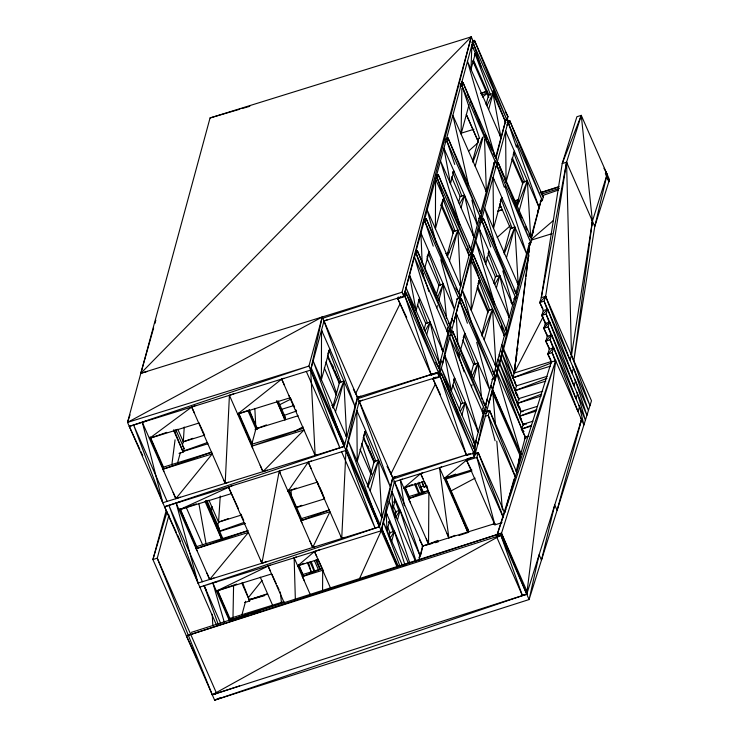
<?xml version="1.0" encoding="UTF-8"?>
<svg xmlns="http://www.w3.org/2000/svg" width="737" height="737" viewBox="0 0 737 737"><rect width="100%" height="100%" fill="white"/><g stroke="black" fill="none" stroke-linecap="round" stroke-linejoin="round"><path stroke-width="1.11" d="M317.279 454.637L315.169 455.429L310.682 370.094L323.994 321.01L355.022 406.455L321.525 330.13L321.387 379.721L329.752 348.868L327.698 354.064M467.065 248.866L469.054 255.463L435.549 179.137L435.42 228.737L443.785 197.885L440.91 205.153M322.566 590.53L322.695 570.254L302.382 576.555L304.335 580.692M461.859 88.514L461.076 134.079L469.027 104.765M461.933 83.954L461.97 81.678L462.891 83.769M232.984 617.799L233.583 585.574M493.025 90.762L505.361 121.541L471.855 45.215L471.007 69.379L475.383 53.248L474.352 55.303M233.73 393.825L229.419 395.327L225.19 483.361L228.387 482.21M353.345 389.118L357.5 397.335L345.957 450.436L341.728 538.48L344.916 537.328M184.241 427.036L183.301 441.785L203.974 435.364M220.243 496.038L218.567 522.128L241.423 515.034M515.568 382.908L512.906 377.814L514.196 373.042L529.903 242.731M552.041 361.296L514.196 373.042L525.794 278.549M526.08 276.274L527.333 266.029M527.618 263.754L528.033 260.336M528.318 258.061L528.733 254.643M529.009 252.367L529.571 247.816M529.848 245.541L530.133 243.265M166.129 510.787L152.909 559.549L214.624 700.15L526.743 594.197L555.68 360.697L551.322 362.051L496.526 536.628L522.395 595.551L526.743 594.197L581.539 419.611L580.48 417.593M171.841 464.9L175.065 439.823M176.097 431.845L176.392 429.56M211.362 512.187L212.099 506.485M550.226 366.225L512.906 377.814L501.851 344.925L514.196 373.042L515.504 363.958M515.836 361.683L516.324 358.274M516.655 355.999L516.978 353.732M517.475 350.324L517.798 348.048M547.195 309.78L544.118 301.175L545.638 296.329L566.569 162.204L581.263 115.377L576.914 116.722L562.211 163.559L541.28 297.684L539.77 302.52L543.464 310.94M608.909 181.753L605.952 171.61L605.381 173.72L608.909 181.753L609.481 179.653L581.263 115.377L562.211 163.559L566.569 162.204L541.28 297.684L545.638 296.329L569.987 360.089L571.497 355.252L592.428 221.118L607.131 174.291L603.944 168.229M591.59 225.642L592.428 221.118L581.263 115.377M449.413 330.747L442.495 363.958L440.735 359.932L439.077 376.57L358.182 401.683L362.512 400.173M449.874 328.527L451.947 318.568L453.716 322.585L495.117 161.606M484.909 409.984L477.769 444.3L476.001 440.284L474.342 456.922L393.807 481.924M485.379 407.764L487.221 398.91L488.981 402.927L530.096 243.053M306.334 371.448L339.84 447.774L310.682 370.094L322.226 316.993L127.519 422.393L216.475 625.031M387.063 466.383L392.766 477.677L381.222 530.778L359.601 578.462M420.818 554.823L422.743 545.97L322.226 316.993L308.923 366.077L396.948 566.606M518.231 465.029L520.81 453.881L495.393 368.758L525.914 438.294M607.131 174.291L594.777 226.48L573.856 360.605L592.428 221.118L591.369 219.101M495.973 158.271L505.969 119.412L495.743 157.027M531.524 237.507L541.234 199.755L531.009 237.369M139.846 449.404L129.279 426.41L308.923 366.077L127.519 422.393L210.054 117.948L471.275 36.85L403.812 296.228L323.69 321.102M177.387 463.61L180.399 452.5M182.5 444.715L183.412 441.38M175.848 429.782L184.112 448.593L183.163 452.103L179.017 453.393M168.976 514.979L157.267 558.195L212.274 694.798L216.632 693.443L157.267 558.195L152.909 559.549L166.94 512.16M217.47 526.172L218.677 521.732M218.907 530.695L219.377 528.945L206.986 500.709M251.557 444.955L256.043 428.39M257.646 427.377L257.176 429.127L255.103 429.772M229.336 620.536L229.907 618.435L283.975 601.65L230.414 620.167M276.67 401.048L284.933 419.869L285.505 417.759L278.162 401.029M242.003 614.547L245.614 601.245M250.202 599.024L249.668 600.987L244.592 602.571M332.636 407.708L339.508 382.365L343.857 381.011L346.666 437.299L345.625 435.254M335.492 411.863L343.857 381.011L333.188 408.022M176.548 532.888L164.554 506.752L344.188 446.419L357.5 397.335L360.752 396.156M341.6 451.79L375.105 528.116L345.957 450.436L359.26 401.352L390.297 486.798L356.791 410.472L357.242 461.408L365.607 430.555L363.553 435.751M403.95 293.621L406.023 292.976L439.528 369.301L438.579 372.811L431.32 375.059L397.814 298.734L398.293 296.983M471.275 36.85L402.043 292.211L403.812 296.228L473.034 40.867L471.275 36.85L140.822 373.309L147.446 371.42M403.286 294.892L406.023 292.976L405.074 296.486L431.32 375.059M415.355 251.547L417.428 250.902L416.479 254.412L428.87 291.52M424.097 219.294L426.17 218.649L425.221 222.159L433.236 246.167M436.074 175.12L438.147 174.476L437.198 177.986L444.485 199.81M445.959 138.667L448.032 138.022L447.073 141.522L454.729 164.443M460.966 83.272L463.039 82.627L462.09 86.137L479.594 138.519M472.408 41.06L474.49 40.415L473.532 43.925L481.187 66.846M423.268 273.547L422.679 275.712L422.448 270.111M424.742 268.13L429.146 251.87L426.889 257.121M367.312 486.706L374.184 461.362L378.542 460.017L381.932 517.65L380.891 515.596M419.5 297.96L416.083 310.581L409.514 275.196L443.02 351.521L441.822 349.587M370.177 490.87L378.542 460.017L367.874 487.028M424.024 329.725L425.728 323.414L430.086 322.06L439.593 364.142L438.561 362.088M458.423 202.813L460.137 196.503L464.485 195.148L474.002 237.231L472.961 235.177M486.042 104.451L488.668 94.769L493.016 93.424L500.985 137.672L499.953 135.617M436.258 295.113L438.902 285.366L443.25 284.012L446.539 318.393M446.963 255.61L453.531 231.372L457.889 230.018L460.689 286.315L459.658 284.261M472.601 161.053L478.774 138.252M426.668 334.681L430.086 322.06L425.083 331.042M461.067 207.77L464.485 195.148L459.492 204.131M488.649 109.546L493.016 93.424L486.862 105.76M436.792 307.854L437.382 305.68M438.847 300.263L443.25 284.012L437.391 297.656M449.524 260.87L457.889 230.018L447.221 257.029M475.181 166.212L483.131 136.898M418.911 557.651L420.081 555.79L394.525 481.694L381.222 530.778L199.819 587.094L379.463 526.762L392.766 477.677M389.154 535.919L390.039 532.648L394.396 531.294L404.926 564.938M394.562 515.974L395.741 511.616L400.099 510.262L416.064 561.262M439.215 373.963L441.288 373.318L474.794 449.644L473.845 453.154L466.585 455.402L433.08 379.076L433.559 377.326M391.734 541.115L394.396 531.294L389.716 538.738M397.436 520.073L400.099 510.262L395.419 517.706M438.451 368.353L448.842 330.038M449.883 326.187L457.41 298.439M458.847 293.123L469.349 254.394M470.51 250.101L479.547 216.77M480.395 213.629L494.297 162.343M415.604 252.183L417.428 250.902L450.933 327.228L449.985 330.738L447.903 331.383M424.346 219.93L426.17 218.649L459.676 294.975L458.727 298.485L456.654 299.13M436.322 175.756L438.147 174.476L471.652 250.801L470.694 254.311L468.621 254.956M445.295 139.938L448.032 138.022L481.528 214.347L480.579 217.848L478.506 218.493M461.224 83.907L463.039 82.627L496.545 158.952L495.596 162.462L493.523 163.098M471.754 42.341L474.49 40.415L507.986 116.741L507.038 120.251L504.965 120.896M438.552 375.234L441.288 373.318L440.339 376.828L466.585 455.402L468.41 454.121M450.62 331.89L452.693 331.254L451.744 334.755L464.135 371.863M459.363 299.637L461.436 298.992L460.487 302.502L467.415 323.239M471.339 255.463L473.412 254.827L472.463 258.328L480.478 282.335M481.224 219.009L483.297 218.364L482.348 221.865L490.731 246.969M496.241 163.614L498.313 162.969L497.364 166.479L504.292 187.216M507.682 121.402L509.755 120.757L508.806 124.267L516.462 147.188M459.418 354.147L458.543 357.399L458.294 352.894M460.303 350.895L465.001 333.557L463.195 337.758M459.289 410.067L461.003 403.756L465.351 402.411L474.868 444.485L473.827 442.43M493.689 283.155L495.402 276.845L499.76 275.5L509.267 317.573L508.226 315.519M418.902 560.157L422.743 545.97L419.593 539.88M470.934 374.12L473.578 364.364L477.935 363.019L481.694 399.012M481.648 334.616L488.216 310.378L492.565 309.024L495.964 366.658L494.923 364.603M503.887 252.579L510.455 228.341L514.804 226.987L518.203 284.62L517.162 282.566M516.425 206.305L523.003 182.067L527.351 180.712L530.677 237.213M461.933 415.032L465.351 402.411L460.358 411.393M496.333 288.121L499.76 275.5L494.757 284.482M471.468 386.851L472.058 384.686M473.532 379.269L477.935 363.019L472.076 376.662M484.209 339.877L492.565 309.024L481.906 336.035M506.448 257.839L514.804 226.987L504.145 253.998M518.986 211.565L527.351 180.712L517.098 206.682M502.035 522.644L494.923 524.845L466.714 460.57L467.24 458.607M473.725 448.695L484.108 410.389M485.287 406.05L492.823 378.228M493.818 374.571L504.863 333.806M505.812 330.314L514.813 297.122M515.716 293.796L529.571 242.676M450.869 332.525L452.693 331.254L486.199 407.579L485.25 411.08L483.177 411.725M459.612 300.272L461.436 298.992L494.942 375.326L493.993 378.827L491.92 379.472M471.588 256.098L473.412 254.827L506.918 331.153L505.969 334.653L503.896 335.298M480.561 220.28L483.297 218.364L516.803 294.689L515.854 298.19L513.781 298.835M496.489 164.25L498.313 162.969L531.819 239.295L530.87 242.805L528.798 243.45M507.019 122.683L509.755 120.757L543.261 197.083L542.312 200.593L540.239 201.238M528.871 255.767L474.342 456.922L472.583 452.905M475.153 453.458L478.202 452.509L476.867 457.419L494.923 524.845M486.558 411.384L489.608 410.445L488.272 415.346L495.08 440.772M441.601 466.945L439.519 467.728L467.728 532.003L468.299 529.903L445.636 478.276M517.825 395.576L515.145 390.61L516.434 385.847L514.702 382.862M520.221 408.353L517.374 403.415L518.664 398.643L515.356 392.674M521.391 418.994L519.613 416.221L520.902 411.449L517.153 404.466M523.998 431.606L521.842 429.017L523.132 424.254L519.953 418.155M504.956 512.362L505.858 509.018M506.43 506.936L513.965 479.124M516.011 471.569L525.37 437.05L521.206 428.943M522.395 595.551L500.884 535.274L501.455 533.173L191.362 632.374M220.971 697.432L214.624 700.15L529.092 599.549L500.884 535.274L496.526 536.628L555.68 360.697L500.884 535.274L212.274 694.798L526.743 594.197L527.314 592.097L501.455 533.173L186.415 635.874L196.503 657.57M153.646 327.91L140.822 373.309L402.043 292.211L322.465 318.32M154.899 323.488L155.839 320.162M545.933 324.86L541.769 315.399L543.289 310.553L547.646 309.208L571.995 372.959L573.506 368.122L572.446 366.105M547.48 336.689L543.777 328.269L545.297 323.432L549.655 322.078L573.994 385.838L575.514 381.001L574.455 378.975M549.48 349.559L545.785 341.139L547.305 336.302L551.663 334.948L576.002 398.708L577.522 393.871L576.463 391.854M551.488 362.429L547.794 354.018L549.314 349.172L553.671 347.827L578.011 411.578L579.531 406.741L578.471 404.724M609.481 179.653L594.777 226.48L566.569 162.204L571.497 355.252L589.968 405.617L544.118 301.175L539.77 302.52L542.865 308.646M127.519 422.393L130.034 414.885M579.715 425.046L581.539 419.611L557.098 510.345L554.74 504.992L541.465 560.157L539.115 554.795L529.092 599.549L591.489 400.781L545.638 296.329L539.77 302.52M518.535 460.367L520.81 453.881L490.833 385.589L491.616 387.736M531.349 237.231L533.302 231.86M460.339 85.916L461.97 81.678L462.772 83.806M472.878 162.26L482.265 137.865M513.192 154.374L514.417 151.251L506.061 182.103L505.6 131.168L539.106 207.493L537.466 211.648M500.239 201.689L501.879 197.534L493.514 228.378L493.062 177.442L526.568 253.768L504.919 186.046M478 283.717L479.64 279.563L471.275 310.415L470.823 259.479L504.329 335.805L501.335 325.911M524.376 439.077L525.37 437.05L528.613 436.046M355.676 393.567L400.265 303.404M390.942 473.909L435.53 383.747M514.196 373.042L543.077 316.965M452.794 173.048L453.909 171.048L450.482 183.67L443.914 148.284L477.419 224.61L471.901 200.077M488.069 253.39L489.175 251.391L485.757 264.012L479.179 228.627L512.685 304.952L510.898 302.05M453.66 380.301L454.775 378.302L451.348 390.923L444.78 355.538L478.285 431.864L477.097 429.929M393.641 502.339L395.391 499.548L392.738 509.368L391.872 491.515L420.081 555.79M388.528 522.441L389.689 520.58L387.036 530.4L386.17 512.547L408.473 563.372M316.256 480.119L317.039 482.238L288.02 491.247L308.223 462.154L311.419 461.003M248.544 597.375L262.096 580.434M545.905 323.561L541.769 315.399L547.646 309.208L546.126 314.045L549.203 322.659M547.913 336.431L543.777 328.269L549.655 322.078L548.135 326.915L551.212 335.528M549.406 348.288L545.785 341.139L551.663 334.948L550.143 339.794L553.22 348.398M550.898 360.135L547.794 354.018L553.671 347.827L552.151 352.664L555.228 361.268M468.778 150.965L478.221 142.527M497.18 237.452L510.059 225.937M531.036 239.709L553.524 220.381M317.997 559.54L297.674 565.85L314.469 551.506L319.895 549.664M424.18 481.62L403.858 487.931L420.652 473.587L422.697 472.749M471.791 469.884L444.218 478.442L469.045 458.082M289.125 395.769L289.89 397.851L237.646 414.065L281.663 379.104L283.773 378.311M482.367 97.1L487.82 92.982L481.261 95.018M198.741 423.102L149.399 438.423L191.684 407.036L194.881 405.884M406.677 317.463L397.814 298.734L400.55 296.818M440.468 394.682L433.08 379.076L435.816 377.16M485.186 413.54L489.608 410.445L516.895 472.61M471.293 469.782L466.714 460.57L471.127 457.474M474.665 454.996L478.202 452.509L504.559 512.574M425.968 486.024L424.079 487.12L421.767 481.851M293.943 431.744L303.018 426.824M450.685 491.118L475.079 478.166M278.724 405.184L291.023 399.03M271.557 573.957L216.411 591.074L270.166 565.104M231.344 493.624L179.1 509.847L232.689 485.443M455.005 535.348L448.87 537.863L420.652 473.587L423.047 478.774M404.337 505.748L400.329 479.898L402.42 479.059M403.858 487.931L412.213 484.568M428.409 490.649L408.565 498.645L410.518 502.781M295.344 599.172L294.146 557.808L296.237 556.969M297.674 565.85L303.939 563.326M437.944 540.387L428.547 544.173L400.329 479.898M516.536 386.087L500.561 349.688L515.145 390.61L546.974 378.348M519.253 399.988L499.271 354.46L517.374 403.415L541.686 394.037M521.068 411.836L497.972 359.223L519.613 416.221L536.766 409.597M523.639 425.396L496.683 363.995L521.842 429.017L531.46 425.304M512.906 377.814L551.258 363.046M444.218 478.442L455.687 474.103M255.914 428.879L266.481 424.908M281.313 470.363L279.203 471.164L261.911 563.252L266.195 561.769M288.02 491.247L296.467 488.069M329.485 509.986L300.945 520.709L301.977 522.763M314.819 546.697L312.7 547.49L279.203 471.164L280.244 473.163M296.486 507.268L301.792 505.324M192.965 438.312L183.301 441.785L177.792 429.238M228.24 518.655L218.567 522.128L208.93 500.174M183.688 450.97L207.548 442.513M284.556 415.244L296.486 411.025M218.953 531.313L243.901 522.478M497.705 211.141L502.054 209.63M542.303 195.646L558.618 189.971M346.666 437.299L313.161 360.973L344.188 446.419L162.785 502.735L142.342 422.356L146.681 420.836M149.399 438.423L166.755 432.361M211.74 452.177L162.914 469.22L163.918 471.247M180.187 497.171L175.848 498.682L142.342 422.356M237.646 414.065L249.502 409.956M267.236 470.151L262.925 471.652L229.419 395.327M381.932 517.65L348.426 441.325L379.463 526.762L198.06 583.078L176.161 503.15L180.473 501.657M179.1 509.847L196.346 503.859M247.881 530.732L196.143 548.678L197.157 550.723M213.979 577.983L209.667 579.475L176.161 503.15M224.398 622.572L212.882 583.041L217.166 581.567M216.411 591.074L236.77 584.054M480.782 93.406L487.304 91.241L480.736 93.249M323.985 320.917L327.246 319.83M392.757 477.585L396.018 476.498M357.731 398.662L437.317 372.553L439.077 376.57L508.3 121.209L506.982 118.196M393.005 479.004L470.399 453.614L392.462 477.779M248.959 599.872L267.43 593.801M458.958 535.495L468.769 532.28M492.749 524.412L494.932 523.694M515.154 201.155L518.433 200.086M541.409 192.615L558.913 186.922M212.274 694.798L239.626 685.88M186.415 635.874L500.884 535.274M515.006 200.676L518.295 199.626M540.212 192.624L558.839 186.673M499.096 207.687L501.289 206.986M515.532 202.435L518.82 201.385M541.833 194.024L559.365 188.423M471.459 44.57L473.532 43.925L507.038 120.251L474.49 40.415M460.017 86.773L462.09 86.137L495.596 162.462L463.039 82.627M460.809 133.314L473.928 129.242M445.001 142.167L447.073 141.522L480.579 217.848L448.032 138.022M506.734 124.912L508.806 124.267L542.312 200.593L509.755 120.757M435.116 178.63L437.198 177.986L470.694 254.311L438.147 174.476M495.292 167.124L497.364 166.479L530.87 242.805L498.313 162.969M423.149 222.804L425.221 222.159L458.727 298.485L426.17 218.649M497.908 211.169L502.293 209.805M480.275 222.51L482.348 221.865L515.854 298.19L483.297 218.364M414.406 255.057L416.479 254.412L449.985 330.738L417.428 250.902M445.719 253.721L448.962 252.708M470.39 258.973L472.463 258.328L505.969 334.653L473.412 254.827M531.266 240.105L552.022 233.666M397.814 298.734L405.074 296.486L438.579 372.811L406.023 292.976M458.414 303.147L460.487 302.502L493.993 378.827L461.436 298.992M129.279 426.41L310.682 370.094M449.671 335.399L451.744 334.755L485.25 411.08L452.693 331.254M541.769 315.399L546.126 314.045L588.448 410.454L573.506 368.122M281.589 409.348L293.759 405.571M543.777 328.269L548.135 326.915L586.928 415.3L575.514 381.001M182.675 451.606L207.972 443.757M255.251 429.081L298.126 415.769M331.613 405.378L334.414 404.502M357.196 397.436L437.317 372.553M545.785 341.139L550.143 339.794L585.408 420.136L577.522 393.871M433.08 379.076L440.339 376.828L473.845 453.154L441.288 373.318M211.731 452.14L163.485 467.12L162.914 469.22L212.256 453.9L175.848 498.682L173.177 492.325M547.794 354.018L552.151 352.664L583.888 424.973L579.531 406.741M516.434 385.847L547.167 376.303M515.145 390.61L545.749 381.112M164.554 506.752L345.957 450.436M518.664 398.643L542.718 391.181M517.374 403.415L541.327 395.981M485.222 416.294L488.272 415.346L515.559 477.521M537.236 406.382L520.902 411.449L523.178 411.578M519.613 416.221L535.882 411.163M532.897 421.223L523.132 424.254L526.531 424.024M521.842 429.017L531.561 426.004M219.046 531.617L245.439 523.417M295.491 507.885L324.602 498.838M466.714 460.57L476.867 457.419L503.233 517.475M247.872 530.695L196.715 546.578L196.143 548.678L248.387 532.455L209.667 579.475L206.996 573.119M329.467 509.921L301.516 518.599L300.945 520.709L329.973 511.699L312.7 547.49L310.037 541.124M420.348 487L423.637 485.978M445.59 479.161L471.938 470.98M427.34 486.107L424.079 487.12L422.117 481.74M428.381 490.566L409.136 496.535L408.565 498.645L428.879 492.334L428.547 544.173L426.355 538.904M248.968 599.918L267.724 594.096M422.015 546.2L494.877 523.583M230.423 620.204L247.724 614.833M252.045 613.488L259.617 611.139M210.054 117.948L239.884 109.205M242.095 108.551L249.825 106.285M251.271 599.457L264.509 595.671M422.743 545.97L432.739 543.326M434.959 542.736L438.285 541.852M525.37 437.05L528.742 436.359M229.907 618.435L232.183 618.758M283.938 416.073L285.505 417.759M466.871 528.134L468.299 529.903M476.231 222.675L477.419 224.61M505.232 111.738L507.986 116.741M540.507 192.081L543.261 197.083M496.545 158.952L493.246 152.946L494.582 155.968M529.617 235.296L531.819 239.295M479.326 210.34L481.528 214.347M514.048 289.687L516.803 294.689M468.898 245.799L471.652 250.801M505.269 328.149L506.918 331.153M455.816 287.974L459.676 294.975M492.74 371.319L494.942 375.326M448.732 323.23L450.933 327.228M482.892 401.573L486.199 407.579M435.668 362.291L439.528 369.301M472.039 444.641L474.794 449.644M182.454 445.59L184.112 448.593M216.07 522.938L219.377 528.945M519.161 450.86L520.81 453.881M570.438 353.235L571.497 355.252M421.186 488.871L423.287 492.933M485.314 189.602L486.356 191.657L484.541 139.376M446.926 331.235L447.958 333.29L447.414 327.56M482.191 411.578L483.223 413.632L482.643 408.012M252.773 448.234L251.759 446.207L252.321 444.107L303.478 428.225L251.759 446.207L304.003 429.984L262.925 471.652L260.253 465.287M473.661 61.779L475.135 64.902M424.494 481.878L427.847 489.128M316.864 556.684L314.469 551.506L330.876 588.872M317.822 558.757L323.101 570.152M270.424 571.101L268.028 565.924L284.215 602.802M271.87 574.215L276.182 583.538M277.14 585.611L279.065 589.757M218.253 624.479L204.177 585.749L206.572 590.927M284.546 385.377L281.663 379.104L315.169 455.429L314.349 453.31M290.304 397.916L294.625 407.331M295.583 409.422L296.541 411.513M311.106 468.419L308.223 462.154L341.728 538.48L340.899 536.333M317.343 482.016L318.78 485.149M319.738 487.24L322.622 493.514M194.568 413.31L191.684 407.036L225.19 483.361L223.956 480.211M198.889 422.716L204.646 435.263M238.484 508.88L228.406 486.927L261.911 563.252L260.658 560.074M240.888 514.113L243.763 520.386M140.804 451.495L142.72 455.678M177.506 534.979L180.39 541.253M473.467 60.158L489.073 95.709M472.703 60.812L488.769 97.404M512.261 157.617L523.279 182.702M511.8 158.879L522.819 183.974M500.985 137.672L467.488 61.337L495.163 156.907M467.461 94.17L468.861 97.358M470.694 101.54L471.606 103.631M474.821 110.955L476.203 114.088M478.497 119.311L479.87 122.453M485.204 134.595L487.212 139.182M488.134 141.274L490.888 147.547M491.008 147.824L492.353 150.873M498.157 164.111L497.245 162.02L497.936 164.204M499.446 167.041L501.206 171.058M501.372 171.426L503.417 176.079M504.292 178.087L506.42 182.933M512.39 196.521L513.763 199.663M514.684 201.754L516.517 205.936M519.732 213.251L521.704 217.747M525.693 226.839L527.075 229.981M528.908 234.163L529.829 236.255M466.751 115.322L478.23 141.458M466.309 114.521L478.249 141.707M499.723 203.891L510.732 228.986M486.356 191.657L452.85 115.331L468.649 185.586M518.203 284.62L484.697 208.295L498.055 254.431M451.495 176.825L460.22 196.687M486.761 257.167L495.485 277.029M474.002 237.231L440.496 160.906L459.759 224.674M509.267 317.573L475.761 241.248L494.693 303.92M441.758 204.536L453.688 231.722M477.484 285.928L488.493 311.023M440.956 205.328L453.347 233.565M477.143 287.762L488.152 312.857M460.689 286.315L427.193 209.99L436.267 243.146M495.964 366.658L462.458 290.332L471.533 323.488M492.021 391.706L520.239 455.982L492.592 389.606L495.485 425.129M422.172 263.385L420.919 233.122L454.425 309.457L440.809 259.719M457.815 343.884L456.185 313.474L489.69 389.799L476.682 342.272M427.119 258.53L439.049 285.707M462.845 339.914L473.863 365.008M447.958 333.29L414.452 256.964L443.02 351.521M483.223 413.632L449.727 337.306L478.285 431.864M417.547 304.777L425.811 323.598M452.822 385.119L461.076 403.94M439.593 364.142L406.087 287.817L422.292 331.797M474.868 444.485L441.362 368.159L458.359 414.286M418.911 482.238L423.535 492.777M417.603 483.085L421.767 492.565M414.424 483.776L419.049 494.315M405.064 487.277L409.228 496.756M327.725 355.529L339.656 382.715M363.452 436.912L374.47 462.007M393.061 505.508L396.303 512.888M327.412 356.229L339.342 383.415M363.138 437.621L374.156 462.716M415.604 561.465L389.21 501.335L409.708 562.801M324.289 367.892L336.219 395.078M360.015 449.284L371.033 474.379M387.358 526.55L390.14 532.869M402.632 565.942L383.507 522.367L399.97 566.219M344.759 444.319L311.254 367.984L344.188 446.419M380.034 524.661L346.528 448.336L379.463 526.762M382.577 530.824L381.794 528.678L398.45 566.606M317.214 482.127L324.556 498.857L321.885 492.5M288.95 489.967L301.802 519.244M315.814 560.102L319.978 569.581M248.913 410.306L257.176 429.127L249.355 409.965M314.367 560.553L318.531 570.033M248.111 411.099L255.453 427.828M310.01 561.898L314.174 571.387M307.163 562.285L311.327 571.765M238.705 413.089L252.478 444.448M298.881 565.196L303.045 574.676M294.146 557.808L310.553 595.183M260.281 577.172L272.773 605.63M206.093 500.441L223.071 539.125M241.8 583.078L249.668 600.987L242.639 582.893M205.061 501.501L221.579 539.143M173.517 430.15L183.163 452.103L174.043 429.754M186.194 507.36L202.712 545.002M150.256 436.977L164.029 468.345M217.618 590.42L230.101 618.868M212.882 583.041L229.529 620.978M180.399 509.414L196.926 547.047M167.142 501.381L133.637 425.056L162.785 502.735M202.408 581.733L168.902 505.398L198.06 583.078M204.177 585.749L220.824 623.677M276.928 400.79L284.933 419.869M288.674 490.252L301.58 520.995M238.447 413.356L252.238 446.217M205.743 500.801L221.763 538.959M150.035 437.207L163.384 469.008M179.846 508.466L196.318 547.683M445.351 478.267L467.728 532.003M404.853 487.277L409.238 497.816M381.794 528.678L397.593 566.606M298.669 565.187L303.054 575.726M217.397 590.42L229.686 619.928M501.455 533.173L526.743 594.197M447.138 533.634L448.87 537.863L439.519 467.728M367.662 445.341L368.961 448.538M369.827 450.666L374.608 462.375M332.387 364.999L333.695 368.196M334.561 370.324L339.766 383.093M489.608 410.445L515.246 476.434M478.202 452.509L503.012 516.37M415.548 483.527L419.685 494.177M316.652 559.917L320.374 569.498M505.6 131.168L506.402 133.296M513.588 152.448L524.772 182.242M471.855 45.215L473.053 48.402M475.052 53.727L490.621 95.23M493.062 177.442L493.854 179.57M501.049 198.723L512.224 228.516M479.179 228.627L479.98 230.755M488.364 253.104L497.153 276.513M443.914 148.284L444.715 150.412M452.702 171.693L461.887 196.171M470.823 259.479L472.417 263.735M478.81 280.76L489.985 310.553M435.549 179.137L436.35 181.265M443.14 199.359L455.116 231.28M456.185 313.474L456.986 315.602M464.172 334.755L475.356 364.548M420.919 233.122L421.711 235.25M428.501 253.344L440.486 285.265M444.78 355.538L445.581 357.666M453.568 378.947L462.753 403.425M409.514 275.196L410.306 277.324M418.699 299.673L427.478 323.082M356.791 410.472L357.592 412.6M364.778 431.753L375.953 461.546M321.525 330.13L322.318 332.258M329.107 350.342L341.093 382.263M391.872 491.515L392.646 493.67M394.608 499.041L398.91 510.879M386.17 512.547L386.943 514.702M389.293 521.16L393.208 531.911M311.226 561.53L314.745 571.212M495.393 368.758L496.167 370.923M566.569 162.204L567.333 164.351M516.775 144.94L539.106 207.493M545.638 296.329L546.403 298.485M361.674 443.407L371.881 473.965M326.04 361.968L336.616 393.622M502.827 270.903L512.685 304.952M308.49 562.377L311.152 572.327M198.861 503.426L206.074 543.952M280.364 591.968L281.497 603.4M496.793 441.168L502.385 509.921M212.21 614.28L212.846 625.75M254.836 408.39L255.73 425.461M291.152 489.829L291.161 496.674M302.953 574.455L302.382 576.555L322.226 568.568L302.953 574.455"/></g></svg>
